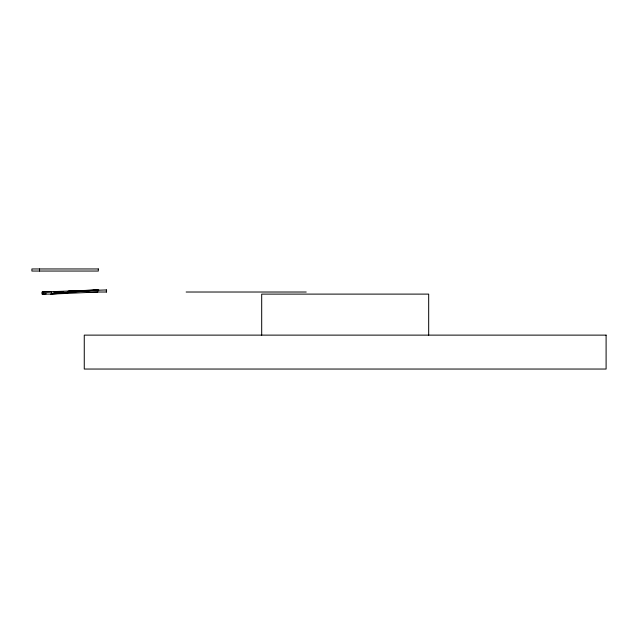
<?xml version="1.0" encoding="UTF-8"?>
<svg xmlns="http://www.w3.org/2000/svg" width="638" height="638" viewBox="0 0 638 638"><rect width="100%" height="100%" fill="white"/><g stroke="black" fill="none" stroke-linecap="round" stroke-linejoin="round"><path stroke-width="0.96" d="M51.056 294.11L97.813 290.019M46.263 293.815L42.299 294.11L42.299 292.021L98.786 289.931L51.215 293.448M53.975 291.893L63.712 291.454M68.577 291.239L106.538 289.931L106.538 292.021L86.816 292.021M54.382 291.869L63.042 291.478M68.003 291.263L80.906 290.689M82.884 290.601L97.773 289.931L97.773 292.021L50.952 294.11M53.432 291.893L62.995 291.534M70.882 291.247L80.747 290.88M87.645 290.625L97.502 290.258M186.152 292.021L306.224 292.021M428.68 335.125L428.68 294.11L261.692 294.11L261.692 335.125M106.379 289.931L106.379 292.021M42.842 292.021L42.842 294.11M39.54 268.957L39.54 271.046M98.324 268.957L31.9 268.957L31.9 271.046L98.324 271.046L98.324 268.957M51.606 292.021L42.148 292.021L42.148 294.11L51.606 294.11L51.606 292.021M606.1 335.125L84.264 335.125L84.264 369.043L606.1 369.043L606.1 335.125"/></g></svg>
